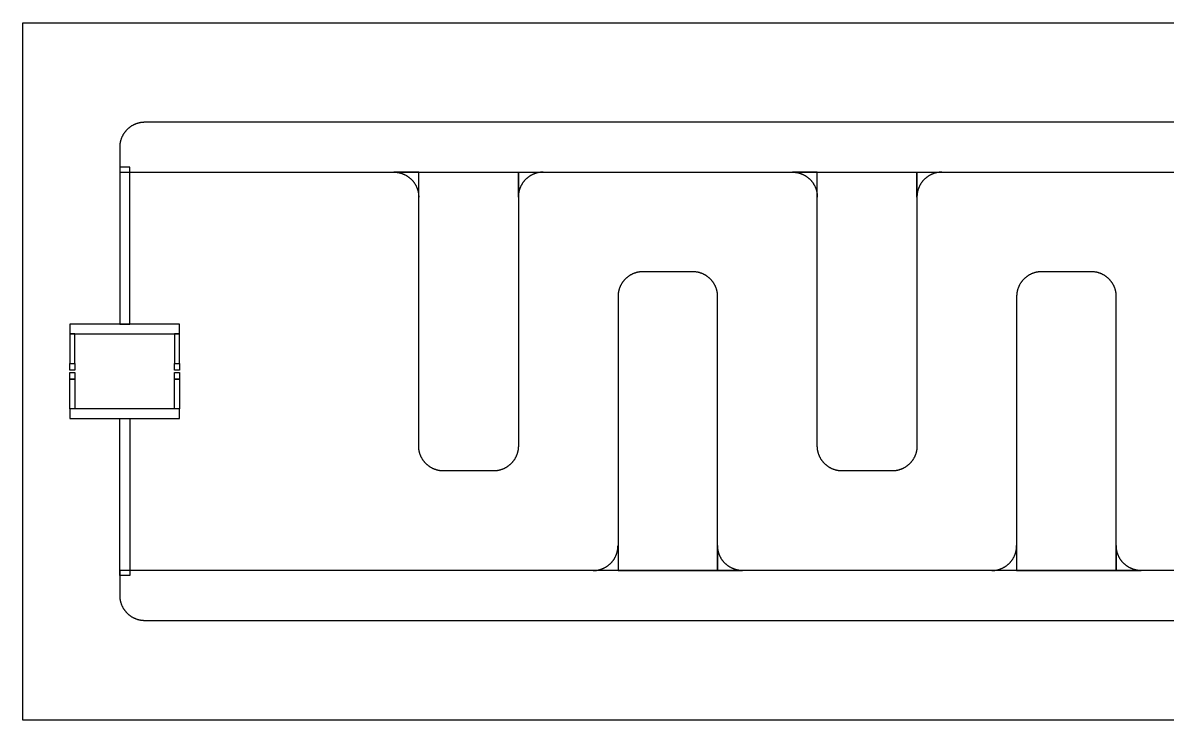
# Model space of a CAD drawing. Header units: millimetres. Extents: x 0 to 480, y 0 to 140.
# Drawn here: x 0 to 229.6, y 0 to 140 of the extents above; entities that cross this region are included whole.
import ezdxf

# ---------------------------------------------------------------- set-up
doc = ezdxf.new("R2010")
doc.units = ezdxf.units.MM
doc.layers.add('ETCH', color=1, linetype='Continuous')
doc.layers.add('T_CAP', color=4, linetype='Continuous')

msp = doc.modelspace()

# ---------------------------------------------------------------- linework, layer by layer
at = {"layer": 'ETCH'}
msp.add_lwpolyline([(0, 140), (480, 140), (480, 0), (0, 0)], close=True, dxfattribs=at)
at = {"layer": 'T_CAP'}
for points in [[(454.434, 120.032), (24.434, 120.032), (24.39, 120.032), (24.303, 120.03), (24.216, 120.027), (24.128, 120.023), (24.041, 120.017), (23.954, 120.009), (23.868, 120), (23.781, 119.989), (23.695, 119.977), (23.608, 119.964), (23.523, 119.948), (23.437, 119.932), (23.351, 119.914), (23.266, 119.894), (23.182, 119.873), (23.097, 119.85), (23.014, 119.826), (22.93, 119.801), (22.847, 119.774), (22.765, 119.745), (22.683, 119.716), (22.601, 119.684), (22.52, 119.652), (22.44, 119.617), (22.36, 119.582), (22.281, 119.545), (22.203, 119.507), (22.125, 119.467), (22.048, 119.426), (21.972, 119.384), (21.896, 119.34), (21.821, 119.295), (21.747, 119.249), (21.674, 119.202), (21.602, 119.153), (21.53, 119.103), (21.459, 119.051), (21.39, 118.999), (21.321, 118.945), (21.253, 118.89), (21.186, 118.834), (21.12, 118.777), (21.056, 118.719), (20.992, 118.659), (20.929, 118.598), (20.867, 118.537), (20.807, 118.474), (20.747, 118.41), (20.689, 118.345), (20.632, 118.279), (20.575, 118.213), (20.521, 118.145), (20.467, 118.076), (20.414, 118.006), (20.363, 117.936), (20.313, 117.864), (20.264, 117.792), (20.217, 117.719), (20.17, 117.645), (20.125, 117.57), (20.082, 117.494), (20.039, 117.418), (19.998, 117.341), (19.959, 117.263), (19.921, 117.185), (19.884, 117.106), (19.848, 117.026), (19.814, 116.945), (19.781, 116.865), (19.75, 116.783), (19.72, 116.701), (19.692, 116.619), (19.665, 116.536), (19.639, 116.452), (19.615, 116.368), (19.593, 116.284), (19.572, 116.199), (19.552, 116.114), (19.534, 116.029), (19.517, 115.943), (19.502, 115.857), (19.488, 115.771), (19.476, 115.685), (19.466, 115.598), (19.457, 115.511), (19.449, 115.424), (19.443, 115.337), (19.438, 115.25), (19.435, 115.163), (19.434, 115.076), (19.434, 115.032), (19.434, 110.032), (454.434, 110.032)], [(459.434, 30.032), (19.434, 30.032), (19.434, 25.032), (19.434, 24.988), (19.435, 24.901), (19.438, 24.814), (19.443, 24.727), (19.449, 24.64), (19.457, 24.553), (19.466, 24.466), (19.476, 24.379), (19.488, 24.293), (19.502, 24.207), (19.517, 24.121), (19.534, 24.035), (19.552, 23.95), (19.572, 23.865), (19.593, 23.78), (19.615, 23.696), (19.639, 23.612), (19.665, 23.528), (19.692, 23.445), (19.72, 23.363), (19.75, 23.281), (19.781, 23.199), (19.814, 23.119), (19.848, 23.038), (19.884, 22.958), (19.921, 22.879), (19.959, 22.801), (19.998, 22.723), (20.039, 22.646), (20.082, 22.57), (20.125, 22.494), (20.17, 22.419), (20.217, 22.345), (20.264, 22.272), (20.313, 22.2), (20.363, 22.128), (20.414, 22.058), (20.467, 21.988), (20.521, 21.919), (20.575, 21.851), (20.632, 21.785), (20.689, 21.719), (20.747, 21.654), (20.807, 21.59), (20.867, 21.527), (20.929, 21.466), (20.992, 21.405), (21.056, 21.345), (21.12, 21.287), (21.186, 21.23), (21.253, 21.174), (21.321, 21.119), (21.39, 21.065), (21.459, 21.013), (21.53, 20.961), (21.602, 20.911), (21.674, 20.862), (21.747, 20.815), (21.821, 20.769), (21.896, 20.724), (21.972, 20.68), (22.048, 20.638), (22.125, 20.597), (22.203, 20.557), (22.281, 20.519), (22.36, 20.482), (22.44, 20.447), (22.52, 20.412), (22.601, 20.38), (22.683, 20.348), (22.765, 20.319), (22.847, 20.29), (22.93, 20.263), (23.014, 20.238), (23.097, 20.214), (23.182, 20.191), (23.266, 20.17), (23.351, 20.15), (23.437, 20.132), (23.523, 20.116), (23.608, 20.1), (23.695, 20.087), (23.781, 20.075), (23.868, 20.064), (23.954, 20.055), (24.041, 20.047), (24.128, 20.041), (24.216, 20.037), (24.303, 20.034), (24.39, 20.032), (24.434, 20.032), (454.434, 20.032)]]:
    msp.add_lwpolyline(points, dxfattribs=at)
for points in [[(21.434, 111.032), (19.434, 111.032), (19.434, 79.532), (21.434, 79.532), (21.434, 111.032)], [(21.434, 111.032), (19.434, 111.032), (19.434, 79.532), (21.434, 79.532), (21.434, 111.032)], [(79.434, 105.032), (79.434, 110.032), (74.434, 110.032), (74.477, 110.032), (74.565, 110.03), (74.652, 110.027), (74.739, 110.023), (74.826, 110.017), (74.913, 110.009), (75, 110), (75.086, 109.989), (75.173, 109.977), (75.259, 109.964), (75.345, 109.948), (75.431, 109.932), (75.516, 109.914), (75.601, 109.894), (75.686, 109.873), (75.77, 109.85), (75.854, 109.826), (75.937, 109.801), (76.02, 109.774), (76.103, 109.745), (76.185, 109.716), (76.266, 109.684), (76.347, 109.652), (76.428, 109.617), (76.507, 109.582), (76.586, 109.545), (76.665, 109.507), (76.743, 109.467), (76.82, 109.426), (76.896, 109.384), (76.972, 109.34), (77.046, 109.295), (77.12, 109.249), (77.194, 109.202), (77.266, 109.153), (77.337, 109.103), (77.408, 109.051), (77.478, 108.999), (77.546, 108.945), (77.614, 108.89), (77.681, 108.834), (77.747, 108.777), (77.812, 108.719), (77.876, 108.659), (77.938, 108.598), (78, 108.537), (78.061, 108.474), (78.12, 108.41), (78.179, 108.345), (78.236, 108.279), (78.292, 108.213), (78.347, 108.145), (78.401, 108.076), (78.453, 108.006), (78.504, 107.936), (78.555, 107.864), (78.603, 107.792), (78.651, 107.719), (78.697, 107.645), (78.742, 107.57), (78.786, 107.494), (78.828, 107.418), (78.869, 107.341), (78.909, 107.263), (78.947, 107.185), (78.984, 107.106), (79.019, 107.026), (79.053, 106.945), (79.086, 106.865), (79.117, 106.783), (79.147, 106.701), (79.176, 106.619), (79.202, 106.536), (79.228, 106.452), (79.252, 106.368), (79.275, 106.284), (79.296, 106.199), (79.315, 106.114), (79.334, 106.029), (79.35, 105.943), (79.365, 105.857), (79.379, 105.771), (79.391, 105.685), (79.402, 105.598), (79.411, 105.511), (79.418, 105.424), (79.425, 105.337), (79.429, 105.25), (79.432, 105.163), (79.434, 105.076), (79.434, 105.032)], [(79.434, 55.032), (79.434, 110.032), (99.434, 110.032), (99.434, 55.032), (99.434, 54.988), (99.432, 54.901), (99.429, 54.814), (99.425, 54.727), (99.418, 54.64), (99.411, 54.553), (99.402, 54.466), (99.391, 54.379), (99.379, 54.293), (99.365, 54.207), (99.35, 54.121), (99.334, 54.035), (99.315, 53.95), (99.296, 53.865), (99.275, 53.78), (99.252, 53.696), (99.228, 53.612), (99.202, 53.528), (99.176, 53.445), (99.147, 53.363), (99.117, 53.281), (99.086, 53.199), (99.053, 53.119), (99.019, 53.038), (98.984, 52.958), (98.947, 52.879), (98.909, 52.801), (98.869, 52.723), (98.828, 52.646), (98.786, 52.57), (98.742, 52.494), (98.697, 52.419), (98.651, 52.345), (98.603, 52.272), (98.555, 52.2), (98.504, 52.128), (98.453, 52.058), (98.401, 51.988), (98.347, 51.919), (98.292, 51.851), (98.236, 51.785), (98.179, 51.719), (98.12, 51.654), (98.061, 51.59), (98, 51.527), (97.938, 51.466), (97.876, 51.405), (97.812, 51.345), (97.747, 51.287), (97.681, 51.23), (97.614, 51.174), (97.546, 51.119), (97.478, 51.065), (97.408, 51.013), (97.337, 50.961), (97.266, 50.911), (97.194, 50.862), (97.12, 50.815), (97.046, 50.769), (96.972, 50.724), (96.896, 50.68), (96.82, 50.638), (96.743, 50.597), (96.665, 50.557), (96.586, 50.519), (96.507, 50.482), (96.428, 50.447), (96.347, 50.412), (96.266, 50.38), (96.185, 50.348), (96.103, 50.319), (96.02, 50.29), (95.937, 50.263), (95.854, 50.238), (95.77, 50.214), (95.686, 50.191), (95.601, 50.17), (95.516, 50.15), (95.431, 50.132), (95.345, 50.116), (95.259, 50.1), (95.173, 50.087), (95.086, 50.075), (95, 50.064), (94.913, 50.055), (94.826, 50.047), (94.739, 50.041), (94.652, 50.037), (94.565, 50.034), (94.477, 50.032), (94.434, 50.032), (84.434, 50.032), (84.39, 50.032), (84.303, 50.034), (84.216, 50.037), (84.128, 50.041), (84.041, 50.047), (83.954, 50.055), (83.868, 50.064), (83.781, 50.075), (83.695, 50.087), (83.608, 50.1), (83.523, 50.116), (83.437, 50.132), (83.351, 50.15), (83.266, 50.17), (83.182, 50.191), (83.097, 50.214), (83.014, 50.238), (82.93, 50.263), (82.847, 50.29), (82.765, 50.319), (82.683, 50.348), (82.601, 50.38), (82.52, 50.412), (82.44, 50.447), (82.36, 50.482), (82.281, 50.519), (82.203, 50.557), (82.125, 50.597), (82.048, 50.638), (81.972, 50.68), (81.896, 50.724), (81.821, 50.769), (81.747, 50.815), (81.674, 50.862), (81.602, 50.911), (81.53, 50.961), (81.459, 51.013), (81.39, 51.065), (81.321, 51.119), (81.253, 51.174), (81.186, 51.23), (81.12, 51.287), (81.056, 51.345), (80.992, 51.405), (80.929, 51.466), (80.867, 51.527), (80.807, 51.59), (80.747, 51.654), (80.689, 51.719), (80.632, 51.785), (80.575, 51.851), (80.521, 51.919), (80.467, 51.988), (80.414, 52.058), (80.363, 52.128), (80.313, 52.2), (80.264, 52.272), (80.217, 52.345), (80.17, 52.419), (80.125, 52.494), (80.082, 52.57), (80.039, 52.646), (79.998, 52.723), (79.959, 52.801), (79.921, 52.879), (79.884, 52.958), (79.848, 53.038), (79.814, 53.119), (79.781, 53.199), (79.75, 53.281), (79.72, 53.363), (79.692, 53.445), (79.665, 53.528), (79.639, 53.612), (79.615, 53.696), (79.593, 53.78), (79.572, 53.865), (79.552, 53.95), (79.534, 54.035), (79.517, 54.121), (79.502, 54.207), (79.488, 54.293), (79.476, 54.379), (79.466, 54.466), (79.457, 54.553), (79.449, 54.64), (79.443, 54.727), (79.438, 54.814), (79.435, 54.901), (79.434, 54.988), (79.434, 55.032)], [(99.434, 105.032), (99.434, 110.032), (104.434, 110.032), (104.39, 110.032), (104.303, 110.03), (104.216, 110.027), (104.128, 110.023), (104.041, 110.017), (103.954, 110.009), (103.868, 110), (103.781, 109.989), (103.695, 109.977), (103.608, 109.964), (103.523, 109.948), (103.437, 109.932), (103.351, 109.914), (103.266, 109.894), (103.182, 109.873), (103.097, 109.85), (103.014, 109.826), (102.93, 109.801), (102.847, 109.774), (102.765, 109.745), (102.683, 109.716), (102.601, 109.684), (102.52, 109.652), (102.44, 109.617), (102.36, 109.582), (102.281, 109.545), (102.203, 109.507), (102.125, 109.467), (102.048, 109.426), (101.972, 109.384), (101.896, 109.34), (101.821, 109.295), (101.747, 109.249), (101.674, 109.202), (101.602, 109.153), (101.53, 109.103), (101.459, 109.051), (101.39, 108.999), (101.321, 108.945), (101.253, 108.89), (101.186, 108.834), (101.12, 108.777), (101.056, 108.719), (100.992, 108.659), (100.929, 108.598), (100.867, 108.537), (100.807, 108.474), (100.747, 108.41), (100.689, 108.345), (100.632, 108.279), (100.575, 108.213), (100.521, 108.145), (100.467, 108.076), (100.414, 108.006), (100.363, 107.936), (100.313, 107.864), (100.264, 107.792), (100.217, 107.719), (100.17, 107.645), (100.125, 107.57), (100.082, 107.494), (100.039, 107.418), (99.998, 107.341), (99.959, 107.263), (99.921, 107.185), (99.884, 107.106), (99.848, 107.026), (99.814, 106.945), (99.781, 106.865), (99.75, 106.783), (99.72, 106.701), (99.692, 106.619), (99.665, 106.536), (99.639, 106.452), (99.615, 106.368), (99.593, 106.284), (99.572, 106.199), (99.552, 106.114), (99.534, 106.029), (99.517, 105.943), (99.502, 105.857), (99.488, 105.771), (99.476, 105.685), (99.466, 105.598), (99.457, 105.511), (99.449, 105.424), (99.443, 105.337), (99.438, 105.25), (99.435, 105.163), (99.434, 105.076), (99.434, 105.032)], [(159.434, 105.032), (159.434, 110.032), (154.434, 110.032), (154.477, 110.032), (154.565, 110.03), (154.652, 110.027), (154.739, 110.023), (154.826, 110.017), (154.913, 110.009), (155, 110), (155.086, 109.989), (155.173, 109.977), (155.259, 109.964), (155.345, 109.948), (155.431, 109.932), (155.516, 109.914), (155.601, 109.894), (155.686, 109.873), (155.77, 109.85), (155.854, 109.826), (155.937, 109.801), (156.02, 109.774), (156.103, 109.745), (156.185, 109.716), (156.266, 109.684), (156.347, 109.652), (156.428, 109.617), (156.507, 109.582), (156.586, 109.545), (156.665, 109.507), (156.743, 109.467), (156.82, 109.426), (156.896, 109.384), (156.972, 109.34), (157.046, 109.295), (157.12, 109.249), (157.194, 109.202), (157.266, 109.153), (157.337, 109.103), (157.408, 109.051), (157.478, 108.999), (157.546, 108.945), (157.614, 108.89), (157.681, 108.834), (157.747, 108.777), (157.812, 108.719), (157.876, 108.659), (157.938, 108.598), (158, 108.537), (158.061, 108.474), (158.12, 108.41), (158.179, 108.345), (158.236, 108.279), (158.292, 108.213), (158.347, 108.145), (158.401, 108.076), (158.453, 108.006), (158.504, 107.936), (158.555, 107.864), (158.603, 107.792), (158.651, 107.719), (158.697, 107.645), (158.742, 107.57), (158.786, 107.494), (158.828, 107.418), (158.869, 107.341), (158.909, 107.263), (158.947, 107.185), (158.984, 107.106), (159.019, 107.026), (159.053, 106.945), (159.086, 106.865), (159.117, 106.783), (159.147, 106.701), (159.176, 106.619), (159.202, 106.536), (159.228, 106.452), (159.252, 106.368), (159.275, 106.284), (159.296, 106.199), (159.315, 106.114), (159.334, 106.029), (159.35, 105.943), (159.365, 105.857), (159.379, 105.771), (159.391, 105.685), (159.402, 105.598), (159.411, 105.511), (159.418, 105.424), (159.425, 105.337), (159.429, 105.25), (159.432, 105.163), (159.434, 105.076), (159.434, 105.032)], [(159.434, 55.032), (159.434, 110.032), (179.434, 110.032), (179.434, 55.032), (179.434, 54.988), (179.432, 54.901), (179.429, 54.814), (179.425, 54.727), (179.418, 54.64), (179.411, 54.553), (179.402, 54.466), (179.391, 54.379), (179.379, 54.293), (179.365, 54.207), (179.35, 54.121), (179.334, 54.035), (179.315, 53.95), (179.296, 53.865), (179.275, 53.78), (179.252, 53.696), (179.228, 53.612), (179.202, 53.528), (179.176, 53.445), (179.147, 53.363), (179.117, 53.281), (179.086, 53.199), (179.053, 53.119), (179.019, 53.038), (178.984, 52.958), (178.947, 52.879), (178.909, 52.801), (178.869, 52.723), (178.828, 52.646), (178.786, 52.57), (178.742, 52.494), (178.697, 52.419), (178.651, 52.345), (178.603, 52.272), (178.555, 52.2), (178.504, 52.128), (178.453, 52.058), (178.401, 51.988), (178.347, 51.919), (178.292, 51.851), (178.236, 51.785), (178.179, 51.719), (178.12, 51.654), (178.061, 51.59), (178, 51.527), (177.938, 51.466), (177.876, 51.405), (177.812, 51.345), (177.747, 51.287), (177.681, 51.23), (177.614, 51.174), (177.546, 51.119), (177.478, 51.065), (177.408, 51.013), (177.337, 50.961), (177.266, 50.911), (177.194, 50.862), (177.12, 50.815), (177.046, 50.769), (176.972, 50.724), (176.896, 50.68), (176.82, 50.638), (176.743, 50.597), (176.665, 50.557), (176.586, 50.519), (176.507, 50.482), (176.428, 50.447), (176.347, 50.412), (176.266, 50.38), (176.185, 50.348), (176.103, 50.319), (176.02, 50.29), (175.937, 50.263), (175.854, 50.238), (175.77, 50.214), (175.686, 50.191), (175.601, 50.17), (175.516, 50.15), (175.431, 50.132), (175.345, 50.116), (175.259, 50.1), (175.173, 50.087), (175.086, 50.075), (175, 50.064), (174.913, 50.055), (174.826, 50.047), (174.739, 50.041), (174.652, 50.037), (174.565, 50.034), (174.477, 50.032), (174.434, 50.032), (164.434, 50.032), (164.39, 50.032), (164.303, 50.034), (164.216, 50.037), (164.128, 50.041), (164.041, 50.047), (163.954, 50.055), (163.868, 50.064), (163.781, 50.075), (163.695, 50.087), (163.608, 50.1), (163.523, 50.116), (163.437, 50.132), (163.351, 50.15), (163.266, 50.17), (163.182, 50.191), (163.097, 50.214), (163.014, 50.238), (162.93, 50.263), (162.847, 50.29), (162.765, 50.319), (162.683, 50.348), (162.601, 50.38), (162.52, 50.412), (162.44, 50.447), (162.36, 50.482), (162.281, 50.519), (162.203, 50.557), (162.125, 50.597), (162.048, 50.638), (161.972, 50.68), (161.896, 50.724), (161.821, 50.769), (161.747, 50.815), (161.674, 50.862), (161.602, 50.911), (161.53, 50.961), (161.459, 51.013), (161.39, 51.065), (161.321, 51.119), (161.253, 51.174), (161.186, 51.23), (161.12, 51.287), (161.056, 51.345), (160.992, 51.405), (160.929, 51.466), (160.867, 51.527), (160.807, 51.59), (160.747, 51.654), (160.689, 51.719), (160.632, 51.785), (160.575, 51.851), (160.521, 51.919), (160.467, 51.988), (160.414, 52.058), (160.363, 52.128), (160.313, 52.2), (160.264, 52.272), (160.217, 52.345), (160.17, 52.419), (160.125, 52.494), (160.082, 52.57), (160.039, 52.646), (159.998, 52.723), (159.959, 52.801), (159.921, 52.879), (159.884, 52.958), (159.848, 53.038), (159.814, 53.119), (159.781, 53.199), (159.75, 53.281), (159.72, 53.363), (159.692, 53.445), (159.665, 53.528), (159.639, 53.612), (159.615, 53.696), (159.593, 53.78), (159.572, 53.865), (159.552, 53.95), (159.534, 54.035), (159.517, 54.121), (159.502, 54.207), (159.488, 54.293), (159.476, 54.379), (159.466, 54.466), (159.457, 54.553), (159.449, 54.64), (159.443, 54.727), (159.438, 54.814), (159.435, 54.901), (159.434, 54.988), (159.434, 55.032)], [(179.434, 105.032), (179.434, 110.032), (184.434, 110.032), (184.39, 110.032), (184.303, 110.03), (184.216, 110.027), (184.128, 110.023), (184.041, 110.017), (183.954, 110.009), (183.868, 110), (183.781, 109.989), (183.695, 109.977), (183.608, 109.964), (183.523, 109.948), (183.437, 109.932), (183.351, 109.914), (183.266, 109.894), (183.182, 109.873), (183.097, 109.85), (183.014, 109.826), (182.93, 109.801), (182.847, 109.774), (182.765, 109.745), (182.683, 109.716), (182.601, 109.684), (182.52, 109.652), (182.44, 109.617), (182.36, 109.582), (182.281, 109.545), (182.203, 109.507), (182.125, 109.467), (182.048, 109.426), (181.972, 109.384), (181.896, 109.34), (181.821, 109.295), (181.747, 109.249), (181.674, 109.202), (181.602, 109.153), (181.53, 109.103), (181.459, 109.051), (181.39, 108.999), (181.321, 108.945), (181.253, 108.89), (181.186, 108.834), (181.12, 108.777), (181.056, 108.719), (180.992, 108.659), (180.929, 108.598), (180.867, 108.537), (180.807, 108.474), (180.747, 108.41), (180.689, 108.345), (180.632, 108.279), (180.575, 108.213), (180.521, 108.145), (180.467, 108.076), (180.414, 108.006), (180.363, 107.936), (180.313, 107.864), (180.264, 107.792), (180.217, 107.719), (180.17, 107.645), (180.125, 107.57), (180.082, 107.494), (180.039, 107.418), (179.998, 107.341), (179.959, 107.263), (179.921, 107.185), (179.884, 107.106), (179.848, 107.026), (179.814, 106.945), (179.781, 106.865), (179.75, 106.783), (179.72, 106.701), (179.692, 106.619), (179.665, 106.536), (179.639, 106.452), (179.615, 106.368), (179.593, 106.284), (179.572, 106.199), (179.552, 106.114), (179.534, 106.029), (179.517, 105.943), (179.502, 105.857), (179.488, 105.771), (179.476, 105.685), (179.466, 105.598), (179.457, 105.511), (179.449, 105.424), (179.443, 105.337), (179.438, 105.25), (179.435, 105.163), (179.434, 105.076), (179.434, 105.032)], [(119.434, 85.032), (119.434, 30.032), (139.434, 30.032), (139.434, 85.032), (139.434, 85.076), (139.432, 85.163), (139.429, 85.25), (139.425, 85.337), (139.418, 85.424), (139.411, 85.511), (139.402, 85.598), (139.391, 85.685), (139.379, 85.771), (139.365, 85.857), (139.35, 85.943), (139.334, 86.029), (139.315, 86.114), (139.296, 86.199), (139.275, 86.284), (139.252, 86.368), (139.228, 86.452), (139.202, 86.536), (139.176, 86.619), (139.147, 86.701), (139.117, 86.783), (139.086, 86.865), (139.053, 86.945), (139.019, 87.026), (138.984, 87.106), (138.947, 87.185), (138.909, 87.263), (138.869, 87.341), (138.828, 87.418), (138.786, 87.494), (138.742, 87.57), (138.697, 87.645), (138.651, 87.719), (138.603, 87.792), (138.555, 87.864), (138.504, 87.936), (138.453, 88.006), (138.401, 88.076), (138.347, 88.145), (138.292, 88.213), (138.236, 88.279), (138.179, 88.345), (138.12, 88.41), (138.061, 88.474), (138, 88.537), (137.938, 88.598), (137.876, 88.659), (137.812, 88.719), (137.747, 88.777), (137.681, 88.834), (137.614, 88.89), (137.546, 88.945), (137.478, 88.999), (137.408, 89.051), (137.337, 89.103), (137.266, 89.153), (137.194, 89.202), (137.12, 89.249), (137.046, 89.295), (136.972, 89.34), (136.896, 89.384), (136.82, 89.426), (136.743, 89.467), (136.665, 89.507), (136.586, 89.545), (136.507, 89.582), (136.428, 89.617), (136.347, 89.652), (136.266, 89.684), (136.185, 89.716), (136.103, 89.745), (136.02, 89.774), (135.937, 89.801), (135.854, 89.826), (135.77, 89.85), (135.686, 89.873), (135.601, 89.894), (135.516, 89.914), (135.431, 89.932), (135.345, 89.948), (135.259, 89.964), (135.173, 89.977), (135.086, 89.989), (135, 90), (134.913, 90.009), (134.826, 90.017), (134.739, 90.023), (134.652, 90.027), (134.565, 90.03), (134.477, 90.032), (134.434, 90.032), (124.434, 90.032), (124.39, 90.032), (124.303, 90.03), (124.216, 90.027), (124.128, 90.023), (124.041, 90.017), (123.954, 90.009), (123.868, 90), (123.781, 89.989), (123.695, 89.977), (123.608, 89.964), (123.523, 89.948), (123.437, 89.932), (123.351, 89.914), (123.266, 89.894), (123.182, 89.873), (123.097, 89.85), (123.014, 89.826), (122.93, 89.801), (122.847, 89.774), (122.765, 89.745), (122.683, 89.716), (122.601, 89.684), (122.52, 89.652), (122.44, 89.617), (122.36, 89.582), (122.281, 89.545), (122.203, 89.507), (122.125, 89.467), (122.048, 89.426), (121.972, 89.384), (121.896, 89.34), (121.821, 89.295), (121.747, 89.249), (121.674, 89.202), (121.602, 89.153), (121.53, 89.103), (121.459, 89.051), (121.39, 88.999), (121.321, 88.945), (121.253, 88.89), (121.186, 88.834), (121.12, 88.777), (121.056, 88.719), (120.992, 88.659), (120.929, 88.598), (120.867, 88.537), (120.807, 88.474), (120.747, 88.41), (120.689, 88.345), (120.632, 88.279), (120.575, 88.213), (120.521, 88.145), (120.467, 88.076), (120.414, 88.006), (120.363, 87.936), (120.313, 87.864), (120.264, 87.792), (120.217, 87.719), (120.17, 87.645), (120.125, 87.57), (120.082, 87.494), (120.039, 87.418), (119.998, 87.341), (119.959, 87.263), (119.921, 87.185), (119.884, 87.106), (119.848, 87.026), (119.814, 86.945), (119.781, 86.865), (119.75, 86.783), (119.72, 86.701), (119.692, 86.619), (119.665, 86.536), (119.639, 86.452), (119.615, 86.368), (119.593, 86.284), (119.572, 86.199), (119.552, 86.114), (119.534, 86.029), (119.517, 85.943), (119.502, 85.857), (119.488, 85.771), (119.476, 85.685), (119.466, 85.598), (119.457, 85.511), (119.449, 85.424), (119.443, 85.337), (119.438, 85.25), (119.435, 85.163), (119.434, 85.076), (119.434, 85.032)], [(199.434, 85.032), (199.434, 30.032), (219.434, 30.032), (219.434, 85.032), (219.434, 85.076), (219.432, 85.163), (219.429, 85.25), (219.425, 85.337), (219.418, 85.424), (219.411, 85.511), (219.402, 85.598), (219.391, 85.685), (219.379, 85.771), (219.365, 85.857), (219.35, 85.943), (219.334, 86.029), (219.315, 86.114), (219.296, 86.199), (219.275, 86.284), (219.252, 86.368), (219.228, 86.452), (219.202, 86.536), (219.176, 86.619), (219.147, 86.701), (219.117, 86.783), (219.086, 86.865), (219.053, 86.945), (219.019, 87.026), (218.984, 87.106), (218.947, 87.185), (218.909, 87.263), (218.869, 87.341), (218.828, 87.418), (218.786, 87.494), (218.742, 87.57), (218.697, 87.645), (218.651, 87.719), (218.603, 87.792), (218.555, 87.864), (218.504, 87.936), (218.453, 88.006), (218.401, 88.076), (218.347, 88.145), (218.292, 88.213), (218.236, 88.279), (218.179, 88.345), (218.12, 88.41), (218.061, 88.474), (218, 88.537), (217.938, 88.598), (217.876, 88.659), (217.812, 88.719), (217.747, 88.777), (217.681, 88.834), (217.614, 88.89), (217.546, 88.945), (217.478, 88.999), (217.408, 89.051), (217.337, 89.103), (217.266, 89.153), (217.194, 89.202), (217.12, 89.249), (217.046, 89.295), (216.972, 89.34), (216.896, 89.384), (216.82, 89.426), (216.743, 89.467), (216.665, 89.507), (216.586, 89.545), (216.507, 89.582), (216.428, 89.617), (216.347, 89.652), (216.266, 89.684), (216.185, 89.716), (216.103, 89.745), (216.02, 89.774), (215.937, 89.801), (215.854, 89.826), (215.77, 89.85), (215.686, 89.873), (215.601, 89.894), (215.516, 89.914), (215.431, 89.932), (215.345, 89.948), (215.259, 89.964), (215.173, 89.977), (215.086, 89.989), (215, 90), (214.913, 90.009), (214.826, 90.017), (214.739, 90.023), (214.652, 90.027), (214.565, 90.03), (214.477, 90.032), (214.434, 90.032), (204.434, 90.032), (204.39, 90.032), (204.303, 90.03), (204.216, 90.027), (204.128, 90.023), (204.041, 90.017), (203.954, 90.009), (203.868, 90), (203.781, 89.989), (203.695, 89.977), (203.608, 89.964), (203.523, 89.948), (203.437, 89.932), (203.351, 89.914), (203.266, 89.894), (203.182, 89.873), (203.097, 89.85), (203.014, 89.826), (202.93, 89.801), (202.847, 89.774), (202.765, 89.745), (202.683, 89.716), (202.601, 89.684), (202.52, 89.652), (202.44, 89.617), (202.36, 89.582), (202.281, 89.545), (202.203, 89.507), (202.125, 89.467), (202.048, 89.426), (201.972, 89.384), (201.896, 89.34), (201.821, 89.295), (201.747, 89.249), (201.674, 89.202), (201.602, 89.153), (201.53, 89.103), (201.459, 89.051), (201.39, 88.999), (201.321, 88.945), (201.253, 88.89), (201.186, 88.834), (201.12, 88.777), (201.056, 88.719), (200.992, 88.659), (200.929, 88.598), (200.867, 88.537), (200.807, 88.474), (200.747, 88.41), (200.689, 88.345), (200.632, 88.279), (200.575, 88.213), (200.521, 88.145), (200.467, 88.076), (200.414, 88.006), (200.363, 87.936), (200.313, 87.864), (200.264, 87.792), (200.217, 87.719), (200.17, 87.645), (200.125, 87.57), (200.082, 87.494), (200.039, 87.418), (199.998, 87.341), (199.959, 87.263), (199.921, 87.185), (199.884, 87.106), (199.848, 87.026), (199.814, 86.945), (199.781, 86.865), (199.75, 86.783), (199.72, 86.701), (199.692, 86.619), (199.665, 86.536), (199.639, 86.452), (199.615, 86.368), (199.593, 86.284), (199.572, 86.199), (199.552, 86.114), (199.534, 86.029), (199.517, 85.943), (199.502, 85.857), (199.488, 85.771), (199.476, 85.685), (199.466, 85.598), (199.457, 85.511), (199.449, 85.424), (199.443, 85.337), (199.438, 85.25), (199.435, 85.163), (199.434, 85.076), (199.434, 85.032)], [(31.434, 79.532), (9.434, 79.532), (9.434, 77.532), (31.434, 77.532), (31.434, 79.532)], [(31.434, 79.532), (9.434, 79.532), (9.434, 77.532), (31.434, 77.532), (31.434, 79.532)], [(10.434, 77.532), (9.434, 77.532), (9.434, 71.592), (10.434, 71.592), (10.434, 77.532)], [(10.434, 77.532), (9.434, 77.532), (9.434, 71.592), (10.434, 71.592), (10.434, 77.532)], [(31.434, 77.532), (30.434, 77.532), (30.434, 71.592), (31.434, 71.592), (31.434, 77.532)], [(31.434, 77.532), (30.434, 77.532), (30.434, 71.592), (31.434, 71.592), (31.434, 77.532)], [(10.434, 62.532), (9.434, 62.532), (9.434, 68.472), (10.434, 68.472), (10.434, 62.532)], [(10.434, 62.532), (9.434, 62.532), (9.434, 68.472), (10.434, 68.472), (10.434, 62.532)], [(31.434, 62.532), (30.434, 62.532), (30.434, 68.472), (31.434, 68.472), (31.434, 62.532)], [(31.434, 62.532), (30.434, 62.532), (30.434, 68.472), (31.434, 68.472), (31.434, 62.532)], [(31.434, 62.532), (9.434, 62.532), (9.434, 60.532), (31.434, 60.532), (31.434, 62.532)], [(31.434, 62.532), (9.434, 62.532), (9.434, 60.532), (31.434, 60.532), (31.434, 62.532)], [(21.434, 29.032), (19.434, 29.032), (19.434, 60.532), (21.434, 60.532), (21.434, 29.032)], [(21.434, 29.032), (19.434, 29.032), (19.434, 60.532), (21.434, 60.532), (21.434, 29.032)], [(119.434, 35.032), (119.434, 30.032), (114.434, 30.032), (114.477, 30.032), (114.565, 30.034), (114.652, 30.037), (114.739, 30.041), (114.826, 30.047), (114.913, 30.055), (115, 30.064), (115.086, 30.075), (115.173, 30.087), (115.259, 30.1), (115.345, 30.116), (115.431, 30.132), (115.516, 30.15), (115.601, 30.17), (115.686, 30.191), (115.77, 30.214), (115.854, 30.238), (115.937, 30.263), (116.02, 30.29), (116.103, 30.319), (116.185, 30.348), (116.266, 30.38), (116.347, 30.412), (116.428, 30.447), (116.507, 30.482), (116.586, 30.519), (116.665, 30.557), (116.743, 30.597), (116.82, 30.638), (116.896, 30.68), (116.972, 30.724), (117.046, 30.769), (117.12, 30.815), (117.194, 30.862), (117.266, 30.911), (117.337, 30.961), (117.408, 31.013), (117.478, 31.065), (117.546, 31.119), (117.614, 31.174), (117.681, 31.23), (117.747, 31.287), (117.812, 31.345), (117.876, 31.405), (117.938, 31.466), (118, 31.527), (118.061, 31.59), (118.12, 31.654), (118.179, 31.719), (118.236, 31.785), (118.292, 31.851), (118.347, 31.919), (118.401, 31.988), (118.453, 32.058), (118.504, 32.128), (118.555, 32.2), (118.603, 32.272), (118.651, 32.345), (118.697, 32.419), (118.742, 32.494), (118.786, 32.57), (118.828, 32.646), (118.869, 32.723), (118.909, 32.801), (118.947, 32.879), (118.984, 32.958), (119.019, 33.038), (119.053, 33.119), (119.086, 33.199), (119.117, 33.281), (119.147, 33.363), (119.176, 33.445), (119.202, 33.528), (119.228, 33.612), (119.252, 33.696), (119.275, 33.78), (119.296, 33.865), (119.315, 33.95), (119.334, 34.035), (119.35, 34.121), (119.365, 34.207), (119.379, 34.293), (119.391, 34.379), (119.402, 34.466), (119.411, 34.553), (119.418, 34.64), (119.425, 34.727), (119.429, 34.814), (119.432, 34.901), (119.434, 34.988), (119.434, 35.032)], [(139.434, 35.032), (139.434, 30.032), (144.434, 30.032), (144.39, 30.032), (144.303, 30.034), (144.216, 30.037), (144.128, 30.041), (144.041, 30.047), (143.954, 30.055), (143.868, 30.064), (143.781, 30.075), (143.695, 30.087), (143.608, 30.1), (143.523, 30.116), (143.437, 30.132), (143.351, 30.15), (143.266, 30.17), (143.182, 30.191), (143.097, 30.214), (143.014, 30.238), (142.93, 30.263), (142.847, 30.29), (142.765, 30.319), (142.683, 30.348), (142.601, 30.38), (142.52, 30.412), (142.44, 30.447), (142.36, 30.482), (142.281, 30.519), (142.203, 30.557), (142.125, 30.597), (142.048, 30.638), (141.972, 30.68), (141.896, 30.724), (141.821, 30.769), (141.747, 30.815), (141.674, 30.862), (141.602, 30.911), (141.53, 30.961), (141.459, 31.013), (141.39, 31.065), (141.321, 31.119), (141.253, 31.174), (141.186, 31.23), (141.12, 31.287), (141.056, 31.345), (140.992, 31.405), (140.929, 31.466), (140.867, 31.527), (140.807, 31.59), (140.747, 31.654), (140.689, 31.719), (140.632, 31.785), (140.575, 31.851), (140.521, 31.919), (140.467, 31.988), (140.414, 32.058), (140.363, 32.128), (140.313, 32.2), (140.264, 32.272), (140.217, 32.345), (140.17, 32.419), (140.125, 32.494), (140.082, 32.57), (140.039, 32.646), (139.998, 32.723), (139.959, 32.801), (139.921, 32.879), (139.884, 32.958), (139.848, 33.038), (139.814, 33.119), (139.781, 33.199), (139.75, 33.281), (139.72, 33.363), (139.692, 33.445), (139.665, 33.528), (139.639, 33.612), (139.615, 33.696), (139.593, 33.78), (139.572, 33.865), (139.552, 33.95), (139.534, 34.035), (139.517, 34.121), (139.502, 34.207), (139.488, 34.293), (139.476, 34.379), (139.466, 34.466), (139.457, 34.553), (139.449, 34.64), (139.443, 34.727), (139.438, 34.814), (139.435, 34.901), (139.434, 34.988), (139.434, 35.032)], [(199.434, 35.032), (199.434, 30.032), (194.434, 30.032), (194.477, 30.032), (194.565, 30.034), (194.652, 30.037), (194.739, 30.041), (194.826, 30.047), (194.913, 30.055), (195, 30.064), (195.086, 30.075), (195.173, 30.087), (195.259, 30.1), (195.345, 30.116), (195.431, 30.132), (195.516, 30.15), (195.601, 30.17), (195.686, 30.191), (195.77, 30.214), (195.854, 30.238), (195.937, 30.263), (196.02, 30.29), (196.103, 30.319), (196.185, 30.348), (196.266, 30.38), (196.347, 30.412), (196.428, 30.447), (196.507, 30.482), (196.586, 30.519), (196.665, 30.557), (196.743, 30.597), (196.82, 30.638), (196.896, 30.68), (196.972, 30.724), (197.046, 30.769), (197.12, 30.815), (197.194, 30.862), (197.266, 30.911), (197.337, 30.961), (197.408, 31.013), (197.478, 31.065), (197.546, 31.119), (197.614, 31.174), (197.681, 31.23), (197.747, 31.287), (197.812, 31.345), (197.876, 31.405), (197.938, 31.466), (198, 31.527), (198.061, 31.59), (198.12, 31.654), (198.179, 31.719), (198.236, 31.785), (198.292, 31.851), (198.347, 31.919), (198.401, 31.988), (198.453, 32.058), (198.504, 32.128), (198.555, 32.2), (198.603, 32.272), (198.651, 32.345), (198.697, 32.419), (198.742, 32.494), (198.786, 32.57), (198.828, 32.646), (198.869, 32.723), (198.909, 32.801), (198.947, 32.879), (198.984, 32.958), (199.019, 33.038), (199.053, 33.119), (199.086, 33.199), (199.117, 33.281), (199.147, 33.363), (199.176, 33.445), (199.202, 33.528), (199.228, 33.612), (199.252, 33.696), (199.275, 33.78), (199.296, 33.865), (199.315, 33.95), (199.334, 34.035), (199.35, 34.121), (199.365, 34.207), (199.379, 34.293), (199.391, 34.379), (199.402, 34.466), (199.411, 34.553), (199.418, 34.64), (199.425, 34.727), (199.429, 34.814), (199.432, 34.901), (199.434, 34.988), (199.434, 35.032)], [(219.434, 35.032), (219.434, 30.032), (224.434, 30.032), (224.39, 30.032), (224.303, 30.034), (224.216, 30.037), (224.128, 30.041), (224.041, 30.047), (223.954, 30.055), (223.868, 30.064), (223.781, 30.075), (223.695, 30.087), (223.608, 30.1), (223.523, 30.116), (223.437, 30.132), (223.351, 30.15), (223.266, 30.17), (223.182, 30.191), (223.097, 30.214), (223.014, 30.238), (222.93, 30.263), (222.847, 30.29), (222.765, 30.319), (222.683, 30.348), (222.601, 30.38), (222.52, 30.412), (222.44, 30.447), (222.36, 30.482), (222.281, 30.519), (222.203, 30.557), (222.125, 30.597), (222.048, 30.638), (221.972, 30.68), (221.896, 30.724), (221.821, 30.769), (221.747, 30.815), (221.674, 30.862), (221.602, 30.911), (221.53, 30.961), (221.459, 31.013), (221.39, 31.065), (221.321, 31.119), (221.253, 31.174), (221.186, 31.23), (221.12, 31.287), (221.056, 31.345), (220.992, 31.405), (220.929, 31.466), (220.867, 31.527), (220.807, 31.59), (220.747, 31.654), (220.689, 31.719), (220.632, 31.785), (220.575, 31.851), (220.521, 31.919), (220.467, 31.988), (220.414, 32.058), (220.363, 32.128), (220.313, 32.2), (220.264, 32.272), (220.217, 32.345), (220.17, 32.419), (220.125, 32.494), (220.082, 32.57), (220.039, 32.646), (219.998, 32.723), (219.959, 32.801), (219.921, 32.879), (219.884, 32.958), (219.848, 33.038), (219.814, 33.119), (219.781, 33.199), (219.75, 33.281), (219.72, 33.363), (219.692, 33.445), (219.665, 33.528), (219.639, 33.612), (219.615, 33.696), (219.593, 33.78), (219.572, 33.865), (219.552, 33.95), (219.534, 34.035), (219.517, 34.121), (219.502, 34.207), (219.488, 34.293), (219.476, 34.379), (219.466, 34.466), (219.457, 34.553), (219.449, 34.64), (219.443, 34.727), (219.438, 34.814), (219.435, 34.901), (219.434, 34.988), (219.434, 35.032)]]:
    msp.add_lwpolyline(points, close=True, dxfattribs=at)
at = {"layer": 'T_CAP', "linetype": 'Continuous'}
for points in [[(9.434, 71.592), (10.434, 71.592), (10.434, 70.282), (9.434, 70.282)], [(30.434, 71.592), (31.434, 71.592), (31.434, 70.282), (30.434, 70.282)], [(9.434, 69.782), (10.434, 69.782), (10.434, 68.472), (9.434, 68.472)], [(30.434, 69.782), (31.434, 69.782), (31.434, 68.472), (30.434, 68.472)]]:
    msp.add_lwpolyline(points, close=True, dxfattribs=at)

doc.saveas('drawing.dxf')
